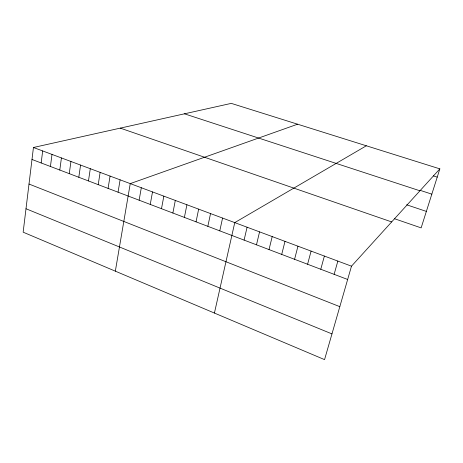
<?xml version="1.0" encoding="UTF-8"?>
<svg xmlns="http://www.w3.org/2000/svg" width="463" height="463" viewBox="0 0 463 463"><rect width="100%" height="100%" fill="white"/><g stroke="black" fill="none" stroke-linecap="round" stroke-linejoin="round"><path stroke-width="0.69" d="M33.446 147.489L23.15 232.183L324.551 359.624L351.486 266.173L439.85 168.862L231.269 103.376L33.446 147.489L351.486 266.173M41.161 162.959L42.677 150.932M50.426 166.483L52.006 154.416M59.791 170.043L61.429 157.929M69.247 173.637L70.955 161.489M78.808 177.271L80.574 165.077M88.468 180.94L90.302 168.706M98.225 184.65L100.13 172.375M108.087 188.4L110.061 176.079M118.059 192.191L120.102 179.829M115.339 271.162L130.248 183.614L297.599 124.2M139.126 200.201L141.313 187.741M150.244 204.426L152.512 191.919M161.489 208.703L163.844 196.15M172.873 213.032L175.309 200.427M184.39 217.407L186.913 204.762M196.046 221.841L198.656 209.143M207.841 226.32L210.543 213.576M219.78 230.863L222.57 218.067M214.421 313.057L234.753 222.61L366.349 145.781M244.099 240.106L247.08 227.211M256.479 244.817L259.564 231.87M269.02 249.58L272.203 236.587M281.712 254.407L285 241.362M294.572 259.297L297.958 246.2M307.588 264.246L311.084 251.096M320.772 269.258L324.378 256.056M334.124 274.333L337.845 261.08M439.85 168.862L421.139 227.883L394.337 218.675M433.368 175.894L437.228 177.121M420.12 190.328L431.829 194.153M184.448 113.817L419.935 190.791M406.664 204.802L426.359 211.406M120.282 128.124L391.663 221.922M31.988 159.469L347.655 279.473M29.001 184.037L339.819 306.662M25.997 208.749L331.965 333.898"/></g></svg>
